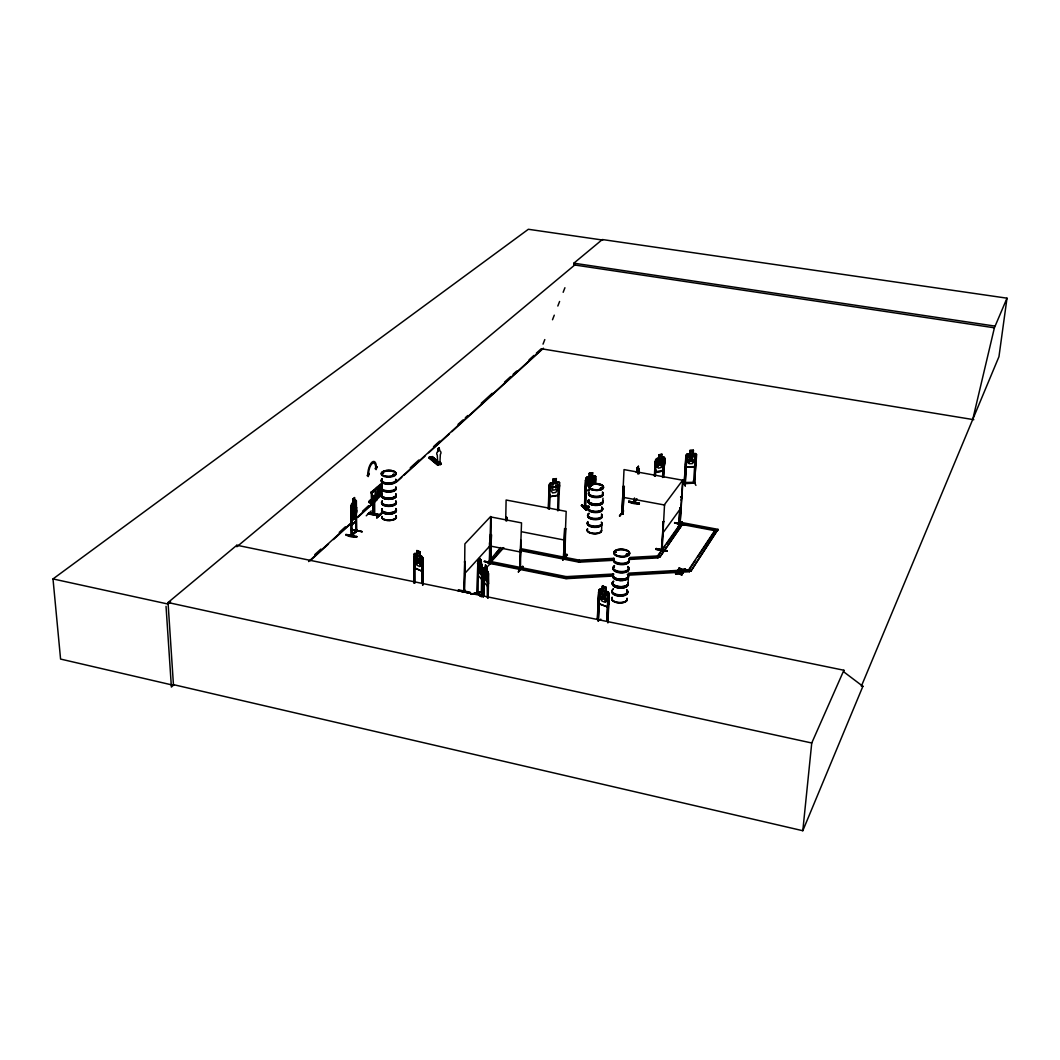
<?xml version="1.0" encoding="UTF-8"?>
<svg xmlns="http://www.w3.org/2000/svg" width="1060" height="1060" viewBox="0 0 1060 1060"><rect width="100%" height="100%" fill="white"/><g stroke="black" fill="none" stroke-linecap="round" stroke-linejoin="round"><path stroke-width="1.5" d="M439.847 462.107L439.926 464.094L438.853 464.227L438.867 462.306L439.926 462.173L440.801 463.909L438.058 464.479L436.906 462.875L437.555 465.075L428.757 457.801L432.242 456.595C435.011 457.947 429.499 459.086 429.008 457.271M430.492 458.49L433.725 457.827L430.492 458.49C430.969 460.305 436.495 459.166 433.725 457.827M432.162 459.881L435.395 459.205L432.162 459.881C432.652 461.709 438.177 460.557 435.395 459.205M431.606 457.072L432.242 456.595M436.906 462.875L436.906 464.015L440.152 463.339L439.9 462.253M437.157 462.822L437.157 463.737L439.9 463.167L440.337 454.395A2.425 1.974 -49.9 0 0 439.9 451.03L439.118 447.744M437.807 451.52L437.74 449.082L437.807 451.52A2.425 1.974 -49.9 0 0 437.276 455.031L437.767 463.472L439.86 462.955M438.933 464.293C439.277 460.861 439.516 463.631 438.959 461.988M440.152 462.2L441.053 462.942L440.629 464.452M464.757 561.469L463.935 591.52M464.293 591.029L464.942 590.089M489.495 562.476L490.687 516.472L464.889 543.873L464.373 591.626L465.154 561.548L464.307 561.959M469.686 593.043L469.964 592.156L458.397 589.824L458.132 590.725L469.686 593.07L458.132 590.712M471.356 594.355L482.989 591.493L472.813 594.064M477.371 593.189L477.848 593.759L477.808 563.695L476.947 593.401L477.927 593.666M481.704 572.718L480.869 574.745L479.411 573.049L478.656 569.22L479.557 558.196L481.081 560.051L481.796 565.868L481.28 596.687M479.557 562.052L479.61 558.381M480.895 563.761L481.134 559.985M481.677 596.608L482.075 568.584M482.326 576.587L482.154 564.9L482.141 595.468M482.962 597.005L483.757 570.518L483.824 595.786M483.373 596.926L483.731 568.2L484.447 567.524L485.348 568.716M483.426 595.866L484.447 567.524M486.951 566.914L485.4 565.02L484.606 576.07L485.361 579.926L486.845 581.649L487.693 579.635M487.322 597.535L487.136 566.822L487.07 570.532L488.66 573.685L488.17 597.972M500.611 547.53L487.574 562.953L565.457 578.561L566.292 577.528L566.318 576.627L490.661 561.495M488.064 566.08L492.37 560.753M487.772 598.052L488.077 575.474M488.501 583.583L488.011 571.896M489.468 542.733L489.693 563.43L489.654 562.383L484.182 561.204L489.031 562.171M489.481 563.523L490.409 534.187M490.979 534.571L490.753 563.708L491.337 534.836M491.495 534.664L490.316 563.615M505.7 520.685L506.11 500.015L566.186 511.397L564.41 557.56L564.463 556.5L563.483 556.301L564.649 556.261M505.858 520.5L505.925 517.28L506.918 517.466L506.865 520.685M506.707 520.857L506.918 517.466M518.327 572.161L522.832 566.808M519.943 569.538L520.751 540.401L520.486 569.604M520.168 569.273L520.672 568.346M548.338 508.999L549.027 486.328L549.968 486.169L549.438 508.999M548.55 507.541L549.305 484.393L550.432 482.989L558.487 481.69L559.667 482.684L559.243 491.813L558.09 495.404L549.981 496.716L549.133 493.483M549.08 493.576L549.411 484.42L550.432 482.989M549.279 508.826L549.716 494.265M556.155 482.194L556.328 478.603L552.883 479.173L552.949 482.737L551.187 484.168L550.988 490.528L552.618 492.953L555.824 492.41L557.626 489.389L557.825 483.042L556.155 482.194L556.208 478.736M557.626 510.748L558.302 484.725M558.554 510.589L559.415 484.725L558.474 484.884M566.822 554.314L567.418 555.029L562.714 560.024L566.822 554.314L562.794 559.468M563.523 557.375L564.688 528.596L565.709 528.781L564.834 557.375L563.456 556.566M564.516 557.533L563.549 557.335L564.688 528.596M573.857 263.185L573.804 264.854L994.399 327.805L1007 298.178L602.345 239.534L573.857 263.185L994.638 326.043M565.457 578.561L566.318 576.627L613.727 573.99M612.495 576.07L566.689 578.654L566.318 576.64M520.248 550.577L578.548 562.078L579.383 560.183L613.594 558.328M613.992 560.289L579.754 562.158L579.383 560.183L521.122 548.709M579.754 562.158L579.383 560.183M581.887 504.918L581.37 505.527L586.246 510.085L581.37 505.501M588.605 506.19L584.312 506.64L584.431 507.819L585.451 480.326L586.379 480.167L585.411 507.7L585.425 506.693M584.669 507.806L585.756 478.418L586.882 477.026L589.241 476.682L589.32 473.25L592.752 472.733L592.5 476.245L594.13 477.093L593.878 483.4M585.57 487.494L585.809 478.458M585.398 507.462L586.061 488.196M586.22 510.112L586.789 509.502L581.94 504.865M589.32 473.25L589.347 476.775L587.611 478.192L587.359 484.5L588.936 486.911M594.554 483.744L594.581 478.775M595.309 483.426L595.68 478.775L594.753 478.934M595.508 484.301L595.879 476.695L594.74 475.701L592.62 476.112M597.283 619.225L598.728 592.169L599.682 592.514L598.423 620.988M597.548 619.053L598.794 589.784L600.119 589.068L602.358 589.969L602.61 586.18L605.79 587.412M608.718 603.683L607.459 606.982L599.47 603.816L598.343 599.774L598.9 589.89M601.828 524.647L601.563 530.782A7.261 3.26 2.4 0 1 592.845 533.458A7.261 3.26 2.4 0 1 587.505 528.993M602.994 498.16L602.835 501.393A7.393 3.22 2.4 0 1 594.978 504.958A7.393 3.22 2.4 0 1 588.578 500.452M598.171 621.16L599.682 592.514M600.834 619.146L598.33 620.829M602.491 586.008L602.252 589.797L602.491 586.008L605.989 587.28L605.737 591.069L607.393 592.99L607.075 599.947L605.194 602.279L601.934 601.086L600.331 597.469L600.636 590.526L602.438 589.917M605.989 587.28L605.618 591.162L608.069 592.05L609.063 593.693L607.698 621.518M606.744 621.16L607.923 595.799L609.142 595.972L607.923 595.799M607.075 619.398L608.029 598.794M607.883 622.922L609.261 593.64L608.202 591.891L600.079 588.923M373.902 496.159L373.292 514.524L373.173 497.206L373.942 495.404L373.676 497.14L374.683 496.703M620.02 516.074L623.598 510.88L619.424 515.955L623.042 511.278M624.313 486.46L622.856 514.073L624.313 486.46L623.333 486.288L621.756 513.835M622.79 514.047L623.121 512.908L622.18 512.669M628.739 501.221C627.652 502.917 639.564 505.13 639.379 503.208L628.712 501.261L639.379 503.222M628.408 576.958L628.05 583.504A7.937 3.776 2.8 0 1 618.682 587.518A7.937 3.776 2.8 0 1 613.647 581.516M634.277 501.261L633.84 502.745L636.954 498.77M634.039 499.512C632.568 504.361 635.563 502.533 634.728 499.167M634.49 497.975L634.211 502.811L634.688 501.446M637.033 471.011C636.676 464.253 638.411 470.229 636.212 472.018M638.001 473.952L638.16 470.825L637.087 472.164M638.57 473.237L638.438 466.188L637.206 467.659M638.968 473.846L639.008 468.639L638.107 469.686M654.378 475.966L655.173 461.815L656.021 461.643L655.424 475.94M654.577 476.112L655.544 459.934L656.657 458.596L663.825 457.231M658.896 454.793L658.87 458.251L657.253 459.669L656.908 465.843L658.3 468.162L661.188 467.566L662.884 464.598L663.242 458.437L661.758 457.655L661.996 454.157L658.896 454.793C660.632 459.258 656.643 457.284 655.703 460C655.703 466.943 651.98 476.377 663.123 470.401C663.918 466.533 666.978 460.014 663.798 457.059L661.864 457.522M655.212 468.811L655.703 460M655.226 475.794L655.583 469.5M655.954 549.08L667.243 551.226L655.782 549.265M715.208 529.854L688.603 569.909L688.549 570.81L690.815 571.247L718.004 529.351L681.275 522.447L657.571 555.943L658.021 557.891L628.673 559.495M662.54 477.344L663.189 466.36M658.021 557.891L657.571 555.943L629.878 557.454M662.738 477.49L663.547 460.08M663.388 477.159L664.607 460.04L663.759 460.225M663.587 477.305L664.713 458.066M659.731 557.255L682.826 523.786L659.731 557.255L654.258 557.004M661.851 549.173L661.798 550.193L663.428 521.387L661.4 550.114L661.784 549.557M679.447 524.541L674.597 522.593L679.765 523.773M678.453 526.529L678.97 527.191L681.699 521.785L678.426 526.515L681.752 521.838M675.578 573.963L675.896 572.957L678.745 572.758L675.578 573.963L679.208 573.712L681.673 575.196L681.978 574.202L679.95 573.632M679.791 524.779L678.731 524.567L679.897 507.939M680.003 507.78L678.917 524.66L680.056 524.62L683.024 479.729L664.54 504.533L662.142 549.689M680.573 507.978L679.765 524.197M681.076 500.161L681.951 496.676L680.586 496.994M683.183 572.413L682.852 573.433L683.183 572.413L679.5 572.678L677.062 571.221L676.757 572.215L678.705 573.354M679.685 524.793L680.361 523.256M679.95 524.687L682.653 480.22L624.022 469.593L621.942 513.928L623.081 513.901M680.573 524.223L680.692 523.375M678.188 569.551L677.87 570.572L678.188 569.551L680.997 569.949L679.049 568.822L679.354 567.829L681.779 569.273L685.449 569.021L685.131 570.028L682.242 570.227L685.449 569.021M681.222 523.309L681.275 522.447M682.242 522.461L681.673 521.785M686.761 456.847L685.21 483.599L686.761 456.847L685.793 456.886L684.203 483.651L686.072 455.045L687.264 453.826L689.689 453.773L689.874 450.421L693.386 450.275L693.081 453.733L694.764 454.753L694.353 460.888L692.432 463.591L689.159 463.737L687.569 461.179L687.966 455.045L689.795 453.879L689.981 450.526L693.293 450.447M679.049 568.822L679.354 567.829M679.208 573.712L675.604 573.38M679.5 572.678L677.035 571.817M682.256 481.174L685.277 485.864L682.799 480.67M681.779 569.273L679.314 568.425M681.673 575.196L681.978 574.202M680.295 523.282L680.281 524.329L685.595 524.607M693.386 450.275L693.2 453.627L695.466 453.521L696.632 454.634L694.499 483.161L696.261 456.436L695.294 456.476L693.518 483.175L693.518 482.035L694.538 481.969M693.386 480.723L695.93 485.374M628.858 575.156L689.384 571.751L688.907 569.776L628.434 573.155M689.384 571.751L688.907 569.776M690.815 571.247L718.004 529.351M173.442 684.628L802.804 830.722L811.748 742.994L843.892 670.251L236.844 545.237L168.036 602.53L173.482 685.29L60.579 659.068L53 578.932L528.357 229.278L602.729 240.064M843.892 670.251L843.72 671.828L862.88 686.31L861.435 686.005L998.957 356.677L1007 298.178M393.909 475.277L394.121 474.416M393.127 474.456C390.915 476.033 397.05 475.423 393.79 474.35M392.968 475.039L393.79 474.708M393.366 475.277L392.942 474.509M373.451 514.617L372.948 496.994L373.955 496.57M374.697 514.405L374.418 497.007M383.269 473.025L382.554 473.104L383.508 472.601M374.683 496.994L372.948 497.286L373.517 496.769M382.806 472.866L382.978 472.906M353.828 506.521L353.894 506.044M371.729 492.794L372.232 491.575L371.292 491.999L371.278 492.979L372.338 491.813L371.835 499.684M372.404 500.903L371.888 501.711M351.509 512.311L352.039 510.549L352.158 524.647L356.12 520.818L356.637 507.554L355.908 506.852L356.518 507.541M352.158 524.647L356.24 520.831L356.399 500.731M437.807 449.149L439.184 447.797M438.774 462.438L439.33 462.292M353.749 506.176L353.947 506.494M584.272 507.66L588.578 506.905M477.967 592.712L476.934 592.222L477.49 593.202M356.399 537.274L356.677 536.453L345.931 534.372C344.752 535.724 356.862 538.705 356.69 536.439M368.231 513.941L378.764 515.942M378.976 515.279L368.483 513.212L379.599 514.683L369.079 513.186M378.976 515.716L368.443 513.702M667.257 550.723L655.981 548.51L667.217 551.173L655.769 549.358M639.154 503.99L628.659 501.777L639.352 503.765M482.446 576.574L481.836 579.754L482.38 576.667M488.315 583.53L487.825 586.697L488.448 583.504M637.537 473.317L638.438 470.256L637.802 473.555M661.652 549.65L662.301 548.656M372.418 501.817L371.981 500.797M352.635 510.615L353.338 507.409L352.158 504.375L352.688 503.937L353.669 506.309L355.087 501.764L354.053 506.786M972.722 419.508L994.399 327.805M471.091 594.011L482.949 591.917L471.091 594.037M491.098 562.462L490.369 562.529M373.57 496.212L374.233 495.457M421.84 571.022L422.741 567.895M414.91 568.094L413.97 563.986L414.91 568.094L421.92 571.181L422.927 558.103L421.88 556.42L414.937 553.532M382.223 491.867L381.547 493.562L371.875 502.466L371.848 500.916L371.875 502.466M664.209 466.864L662.99 470.269L655.888 471.753M559.362 491.813L558.077 495.391M607.38 606.823L608.678 603.564M543.025 344.156L544.8 339.584M552.499 319.762L554.274 315.178M557.825 306.035L559.6 301.464M563.151 292.308L564.927 287.737M490.025 562.025L489.084 562.264L489.641 563.43M802.804 830.722L862.919 686.231L861.435 686.019M373.041 497.272L373.955 497.418L374.246 514.816L374.471 496.954M581.847 505.355L586.776 510.059M628.09 554.181L627.467 554.87M685.529 463.909L686.403 467.115L694.631 466.758L696.049 463.445M694.631 466.758L696.022 463.392M626.844 554.698L627.6 554.022M352.887 499.141C353.232 503.805 350.502 508.734 353.139 513.186L354.769 511.715L355.59 508.137L355.471 501.605L354.583 501.208L354.57 497.524L352.768 499.127M615.701 552.247L615.171 552.313M615.317 551.664L616.204 552.26L615.29 552.499M615.211 551.77L615.131 552.459M434.587 460.027L433.46 459.629L434.759 460.159M469.898 592.765L458.357 590.38M601.391 487.772L601.828 488.686L600.384 488.276M601.934 487.905C599.549 488.223 600.927 487.242 602.464 488.302M590.288 486.089L591.056 486.249M589.837 486.301L590.5 485.97M590.897 486.249L590.513 486.089M463.962 590.341L464.307 589.956M356.279 530.609L356.836 530.119L355.855 531.563L355.67 517.373M355.908 531.51L356.862 531.139L352.768 534.412M352.092 534.545L351.085 534.863L356.213 530.901M351.721 534.346L351.522 535.989L352.079 535.512M375.452 496.305L375.373 489.879L377.002 487.335L375.425 489.919L375.598 496.332M688.549 570.81L695.638 560.117M697.414 557.441L715.142 530.729M683.978 483.453L694.618 482.962M682.574 524.303L685.727 524.938L682.428 524.435M678.731 524.567L679.95 524.607M680.281 523.322L674.558 523.163M658.445 555.519L664.911 546.404M666.767 543.793L680.639 524.236M663.825 521.454L663.109 521.825M662.844 533.021L681.262 507.541M393.326 474.946L394.452 474.694M622.989 513.345L621.796 512.841M636.411 500.002L634.344 502.731M636.079 499.233L634.635 501.618M578.548 562.078L579.343 561.071M623.333 486.288L624.181 486.619M562.714 560.024L566.901 554.831M432.467 457.046L431.433 457.257M438.442 464.757L437.807 464.876M432.613 458.304L440.668 464.412L431.606 456.953M440.244 464.532L433.315 458.172M585.928 478.484L586.988 477.172L594.792 475.755M636.331 472.031L638.995 468.772M637.325 467.672L638.398 466.347M565.709 528.781L564.543 528.768M479.372 561.893L478.484 560.713L477.782 561.389L477.503 593.892L476.96 592.341M520.751 540.401L521.268 540.494M489.76 562.502L502.758 547.954M490.833 562.184L503.831 547.622M496.252 553.254L499.512 549.623M505.925 517.28L506.773 517.638M464.598 573.685L490.224 545.542M686.204 455.137L687.304 453.932L695.413 453.64L696.513 454.687M438.125 448.3L438.906 447.824M382.342 513.199L376.764 517.863L381.905 513.093M361.964 531.537L351.337 529.854M376.764 517.28L381.865 512.616L376.764 517.863M351.734 535.366L351.112 535.883L351.151 507.051L352.106 535.565M356.796 530.066L356.809 531.219L351.575 535.936L351.099 505.395M351.947 510.628L356.014 506.879M355.842 530.835L351.496 534.956M354.742 504.375L353.02 505.938M353.205 506.031L354.795 504.56M375.452 496.186L377.002 495.086L377.029 496.676C374.975 499.658 374.909 495.391 377.002 495.086M376.711 495.033L376.737 496.623L375.478 497.776L377.135 497.577M366.243 515.796L371.265 510.96M173.906 684.733L171.389 687.039L166.036 606.346M314.754 554.645L320.875 549.08M339.24 532.385L345.361 526.82M362.507 511.238L368.628 505.673M410.246 467.831L418.819 460.04M433.514 446.684L439.635 441.119M458 424.424L462.902 419.972M465.34 417.746L467.791 415.52M481.267 403.277L492.277 393.26M504.52 382.13L510.642 376.565M513.093 374.339L516.763 371M529.006 359.87L533.909 355.418M536.36 353.192L541.249 348.74L973.809 419.68M308.606 561.562L351.417 522.593M355.087 519.254L381.984 494.755M395.446 482.512L542.203 348.886M310.209 560.727L328.52 544.032M333.41 539.58L351.734 522.898M357.829 517.333L377.373 499.525M396.917 481.73L401.806 477.278M404.244 475.052L425.007 456.131M428.664 452.792L449.427 433.884M451.865 431.658L543.462 348.21M381.626 491.8L378.552 494.583L377.214 494.079L377.175 490.886L378.473 487.984L381.547 485.228L382.117 486.434L382.143 483.956M372.669 500.28L375.041 498.134M380.142 493.907L371.967 501.552M375.055 499.061L371.464 502.255M377.413 496.915L380.142 494.834M626.619 553.89L626.751 554.725M351.324 514.842C350.317 521.997 358.492 513 356.451 510.085M380.023 484.791L371.252 492.145L371.464 499.618M371.358 491.946L371.835 492.516L381.428 483.373L382.09 484.049M371.384 493.112L374.935 489.813M371.795 493.165L380.036 485.626L379.666 484.606M351.522 507.13L350.675 507.488M355.418 503.248L356.266 502.891L355.921 511.172M354.265 499.71L353.205 500.651L354.239 498.544M433.46 459.801L435.024 459.841L433.447 459.974M170.633 602L168.129 604.081L53 578.932M574.732 265L236.91 546.721L236.844 545.237M601.656 488.156L602.451 488.17M694.565 483.148L684.31 483.625M414.036 554.274L415.03 553.492M693.478 482.326L684.044 482.499L685.104 482.631M598.343 599.774L599.377 603.908M438.018 465.009L441.304 464.28L432.228 456.82L429.008 457.496L438.058 464.982M428.982 457.628L437.992 464.995M373.663 496.027L373.676 497.14M421.92 571.181L414.977 568.014M421.761 560.183L422.887 560.395L421.761 560.183L421.787 583.172M417.031 554.353L415.533 554.923L415.546 561.747L417.057 565.311L419.839 566.53L421.337 564.264L421.324 557.441C417.441 554.247 422.913 555.824 422.728 558.156M414.036 582.708L413.943 554.181L414.99 553.346L416.925 554.194L416.818 550.564L419.919 551.823L419.826 555.572M413.731 582.867L413.957 556.513L414.778 556.871L414.844 583.079M413.652 556.659L414.778 556.871M602.067 488.62L601.484 488.448M383.601 473.038L382.872 473.25M626.857 554.446L627.904 554.459M627.706 554.751L628.514 554.433L627.904 553.929M627.652 554.844C630.329 554.937 623.572 555.175 627.189 553.784M656.233 461.789L655.173 461.815M429.896 458L433.129 457.337M431.38 459.218L434.613 458.556M433.063 460.61L436.296 459.947M659.055 454.939L661.957 454.342M375.465 497.908L377.281 497.604M484.075 582.351L483.718 578.058L484.075 582.351L487.944 586.67M484.195 571.022L483.347 570.585M478.245 564.185L477.411 563.774M480.949 563.695L482.154 564.9L478.484 560.713M588.777 506.349L584.471 506.587L585.438 506.468M584.537 507.806L588.75 507.064M550.14 486.328L549.027 486.328M550.074 496.597L557.944 495.245M589.545 490.038L586.392 490.528L585.451 487.52M589.519 490.157L586.365 490.7L585.398 487.481M559.561 485.93L549.265 487.666L559.548 485.917M586.551 480.326L585.451 480.326M556.381 478.643L552.883 479.173M589.479 473.383L592.633 472.866M627.149 553.982L627.295 554.486M601.192 487.772L600.304 488.395M393.604 474.35L394.161 474.549M394.029 475.291L393.22 475.277M680.679 573.182L683.144 573.01M677.91 569.975L681.527 569.71M682.958 569.79L685.409 569.604M679.99 573.036L682.892 572.837M572.824 577.17L576.097 576.984M592.434 576.07L595.707 575.885M610.414 575.063L613.687 574.878M630.024 573.963L633.297 573.778M648.005 572.943L652.907 572.678M667.615 571.843L670.874 571.658M685.581 570.837L688.854 570.651M566.716 577.753L612.534 575.183M627.268 574.361L689.451 570.863M595.64 560.197L598.887 560.011M634.715 558.063L637.974 557.891M579.793 561.27L614.045 559.415A7.87 3.657 2.8 0 0 620.842 564.649A7.87 3.657 2.8 0 0 629.044 560.594M628.712 558.607L658.075 557.017M694.565 482.22L693.717 482.26M682.203 481.24L685.277 485.864M686.84 457.006L685.793 456.886M686.469 466.957L694.525 466.599M374.18 514.762L374.114 497.219M627.162 553.744L627.957 553.969M627.069 553.943L628.236 554.168M627.547 554.91L626.473 554.698M601.378 487.944L601.537 488.567M601.298 488.17L600.715 487.984M639.233 469.302L638.889 468.613M680.706 496.835L681.699 497.021M622.67 497.246L664.726 505.05M682.441 524.038L685.595 524.634M674.597 523.03L679.314 523.892M689.199 524.806L692.392 525.402M695.585 526.012L698.779 526.608M713.155 529.311L717.938 530.212M680.626 523.362L717.381 530.278L717.328 531.139L682.163 524.528M353.205 509.476L352.317 511.476L353.338 519.996L354.928 518.512L355.736 514.935L355.617 508.416L354.742 508.045M380.116 494.993L380.036 484.685M657.571 555.943L659.784 556.367M521.666 531.762L565.179 540.216M352.702 499.061L352.834 502.639M688.603 569.909L690.881 570.346M351.151 505.421L351.695 503.672L355.656 500.015L356.345 500.824M382.395 513.279L381.799 512.59M369.37 512.908L372.365 513.517M375.333 514.06L379.851 514.961M369.118 512.629L379.626 515.107M540.507 553.426L543.754 554.062M556.699 556.606L564.781 558.209M520.261 549.689L578.588 561.191M490.634 546.099L520.844 552.075M484.221 561.654L489.601 562.86M489.985 562.939L495.484 563.867M362.255 531.855L351.284 529.404L361.99 531.55M487.587 562.065L565.497 577.66M356.663 536.917L345.904 534.876L356.703 537.023M168.036 602.53L811.748 742.994M394.015 474.575L394.81 474.946M602.411 586.061L605.909 587.333M598.463 592.328L599.43 592.686M599.298 603.962L607.539 606.929M419.919 551.823L416.911 550.524L416.925 554.407M520.566 568.332L519.85 569.485L521.533 522.885L491.111 517.015L490.992 563.456M679.089 568.226L681.037 569.366M682.282 569.631L684.256 570.797M676.797 571.618L678.745 572.758M679.248 573.115L681.712 574.6M663.798 457.059L664.779 458.119M432.825 458.119L440.443 464.333M429.631 457.363L438.442 464.638M558.381 481.757L559.548 482.75M594.687 475.821L595.813 476.815M485.533 564.993L487.07 566.888M479.425 558.222L480.949 560.077M484.314 567.537L488.143 571.87M478.192 575.394L481.969 579.727M477.914 593.043L480.697 596.329M477.503 593.123L480.286 596.409M593.348 484.619L591.334 481.333C595.932 475.887 592.09 475.675 590.632 480.67C589.519 475.821 585.743 478.325 589.943 481.545C584.987 487.322 589.241 487.361 590.632 482.167L592.288 485.029M696.261 456.436L695.294 456.476M566.292 577.541L566.689 578.654M685.621 463.843L686.496 467.009M655.146 468.772L655.875 471.925M351.39 514.762L351.933 517.823M351.748 521.626L352.317 524.514M351.628 521.6L352.278 524.673M356.226 500.797L356.399 510.734M356.518 517.015L356.756 531.206M355.895 502.824L356.027 510.668M356.147 516.949L356.292 531.63L356.041 517.452M354.848 504.401L354.861 508.071M354.398 497.67L354.464 501.181M375.743 496.239L375.77 497.842M373.756 498.385L373.809 506.322M372.1 492.86L372.192 499.366M414.473 557.017L414.54 583.225M422.927 558.103L422.913 585.027M422.582 560.541L422.609 585.173M422.065 560.038L422.092 583.013M419.72 551.942L419.733 555.612M601.815 507.091A7.274 3.18 2.4 0 1 595.654 511.45A7.274 3.18 2.4 0 1 588.419 506.958M601.828 507.25A7.301 3.193 2.4 0 1 599.51 511.172A7.301 3.193 2.4 0 1 590.155 510.536A7.301 3.193 2.4 0 1 589.254 506.402M602.544 492.834A7.407 3.193 2.4 0 1 596.263 497.206A7.407 3.193 2.4 0 1 588.896 492.688M588.724 499.618A7.287 3.167 2.4 0 0 595.018 504.057A7.301 3.167 2.4 0 0 602.742 500.558A7.287 3.167 2.4 0 1 595.018 504.057A7.301 3.167 2.4 0 1 588.711 499.618M602.424 493.298A7.314 3.153 2.4 0 1 596.25 497.617A7.314 3.153 2.4 0 1 588.962 493.165M602.822 501.009A7.393 3.22 2.4 0 1 594.991 504.56A7.393 3.22 2.4 0 1 588.591 500.055M602.557 492.436A7.407 3.193 2.4 0 1 596.29 496.809A7.407 3.193 2.4 0 1 588.909 492.291M602.491 491.999A7.314 3.153 2.4 0 1 596.303 496.305A7.314 3.153 2.4 0 1 589.015 491.853M601.722 523.799A7.261 3.233 2.4 0 1 594.037 527.376A7.261 3.233 2.4 0 1 587.77 522.858M601.841 523.349A7.354 3.286 2.4 0 1 594.05 526.979A7.354 3.286 2.4 0 1 587.691 522.394M601.457 530.199A7.261 3.26 2.4 0 1 593.772 533.816A7.261 3.26 2.4 0 1 587.492 529.258M601.762 508.23A7.274 3.193 2.4 0 1 599.457 512.139A7.274 3.193 2.4 0 1 590.129 511.503A7.274 3.193 2.4 0 1 589.241 507.382M601.537 530.609A7.221 3.246 2.4 0 1 592.858 533.26A7.221 3.246 2.4 0 1 587.558 528.821M601.802 507.819A7.301 3.206 2.4 0 1 599.483 511.728A7.301 3.206 2.4 0 1 590.129 511.106A7.301 3.206 2.4 0 1 589.241 506.971M601.577 514.855A7.367 3.26 2.4 0 1 599.231 518.843A7.367 3.26 2.4 0 1 589.784 518.207A7.367 3.26 2.4 0 1 588.883 513.994M601.775 522.514A7.261 3.233 2.4 0 1 594.09 526.091A7.261 3.233 2.4 0 1 587.823 521.573M601.471 515.319A7.274 3.22 2.4 0 1 596.25 519.705A7.274 3.22 2.4 0 1 587.677 515.995M601.258 522.13A7.354 3.286 2.4 0 1 595.031 526.621A7.354 3.286 2.4 0 1 587.704 521.997M601.59 514.458A7.367 3.26 2.4 0 1 599.245 518.446A7.367 3.26 2.4 0 1 589.797 517.81A7.367 3.26 2.4 0 1 588.896 513.596M601.524 514.02A7.274 3.22 2.4 0 1 599.205 517.956A7.274 3.22 2.4 0 1 589.89 517.333A7.274 3.22 2.4 0 1 588.989 513.186M395.711 487.852A7.327 3.127 -0.7 0 1 388.45 492.118A7.327 3.127 -0.7 0 1 382.209 487.706M395.804 487.388A7.433 3.167 -0.7 0 1 388.437 491.708A7.433 3.167 -0.7 0 1 382.103 487.242M395.777 494.318A7.327 3.153 -0.8 0 1 388.517 498.611A7.327 3.153 -0.8 0 1 382.262 494.185M395.777 494.053A7.327 3.153 -0.8 0 1 388.517 498.346A7.327 3.153 -0.8 0 1 382.262 493.907M395.751 479.637A7.446 3.14 -0.7 0 1 388.371 483.93A7.446 3.14 -0.7 0 1 382.024 479.491M396.109 487.348A7.327 3.127 -0.7 0 1 387.483 490.78A7.327 3.127 -0.7 0 1 382.196 486.408M396.069 480.895A7.34 3.1 -0.7 0 1 387.43 484.301A7.34 3.1 -0.7 0 1 382.117 479.955M395.804 486.99A7.433 3.167 -0.7 0 1 388.437 491.31A7.433 3.167 -0.7 0 1 382.103 486.845M395.738 479.239A7.446 3.14 -0.7 0 1 388.371 483.519A7.446 3.14 -0.7 0 1 382.024 479.093M396.056 479.597A7.354 3.1 -0.7 0 1 387.417 482.989A7.354 3.1 -0.7 0 1 382.103 478.656M395.976 509.317A7.393 3.233 -0.9 0 1 388.649 513.729A7.393 3.233 -0.9 0 1 382.342 509.184M381.918 516.829A7.274 3.206 -0.9 0 0 389.669 520.513A7.287 3.206 -0.9 0 0 395.936 516.167A7.274 3.206 -0.9 0 1 389.669 520.513A7.287 3.206 -0.9 0 1 381.918 516.843M395.91 515.743A7.261 3.193 -0.9 0 1 389.669 520.089A7.261 3.193 -0.9 0 1 381.931 516.419M395.936 515.902A7.287 3.206 -0.9 0 1 389.669 520.274A7.287 3.206 -0.9 0 1 381.905 516.578M395.777 494.623A7.327 3.153 -0.8 0 1 388.517 498.916A7.327 3.153 -0.8 0 1 382.262 494.477M395.91 501.645A7.407 3.206 -0.8 0 1 388.583 506.031A7.407 3.206 -0.8 0 1 382.262 501.512M381.852 509.158A7.274 3.18 -0.9 0 0 389.603 512.815A7.287 3.18 -0.9 0 0 395.87 508.495A7.274 3.18 -0.9 0 1 389.603 512.815A7.287 3.18 -0.9 0 1 381.839 509.158M395.817 502.109A7.301 3.167 -0.8 0 1 388.583 506.428A7.301 3.167 -0.8 0 1 382.355 501.976M395.963 508.919A7.393 3.233 -0.9 0 1 388.649 513.332A7.393 3.233 -0.9 0 1 382.342 508.787M395.91 501.248A7.407 3.206 -0.8 0 1 388.569 505.633A7.407 3.206 -0.8 0 1 382.262 501.115M395.817 500.824A7.314 3.167 -0.8 0 1 388.569 505.143A7.314 3.167 -0.8 0 1 382.342 500.691M370.072 501.022A1.458 1.179 45.9 0 1 371.331 499.618A1.458 1.179 45.9 0 1 372.643 501.512A1.458 1.179 45.9 0 1 370.708 501.936M627.957 567.868A7.857 3.683 2.8 0 1 622.485 572.904A7.857 3.683 2.8 0 1 613.117 568.69M613.515 567.762A7.857 3.683 2.8 0 1 614.429 566.941M628.077 567.365A7.963 3.723 2.8 0 1 622.525 572.48A7.963 3.723 2.8 0 1 613.024 568.2M613.435 567.259A7.963 3.723 2.8 0 1 614.363 566.424M613.183 574.613A7.857 3.71 2.8 0 0 620.1 579.78A7.857 3.71 2.8 0 0 628.288 575.646A7.804 3.683 2.8 0 1 620.1 579.754A7.804 3.683 2.8 0 1 613.223 574.613M613.236 574.149A7.817 3.697 2.8 0 0 620.126 579.29A7.817 3.697 2.8 0 0 628.288 575.183A7.804 3.683 2.8 0 1 620.126 579.277A7.804 3.683 2.8 0 1 613.25 574.136M628.302 575.355A7.857 3.71 2.8 0 1 620.113 579.489A7.857 3.71 2.8 0 1 613.197 574.321M629.176 560.104A7.976 3.697 2.8 0 1 620.855 564.225A7.976 3.697 2.8 0 1 613.833 559.057M628.024 566.49A7.857 3.67 2.8 0 1 625.665 571.009A7.857 3.67 2.8 0 1 615.582 570.307A7.857 3.67 2.8 0 1 614.495 565.563M628.103 566.941A7.963 3.723 2.8 0 1 625.705 571.525A7.963 3.723 2.8 0 1 615.489 570.823A7.963 3.723 2.8 0 1 614.376 566M629.203 559.68A7.976 3.697 2.8 0 1 620.882 563.801A7.976 3.697 2.8 0 1 613.846 558.633M629.123 559.203A7.87 3.644 2.8 0 1 620.908 563.271A7.87 3.644 2.8 0 1 613.978 558.169M626.778 591.056A7.804 3.75 2.8 0 1 621.319 596.197A7.804 3.75 2.8 0 1 612.017 591.917M626.897 590.566A7.91 3.803 2.8 0 1 620.338 595.813A7.91 3.803 2.8 0 1 612.335 590.473M627.109 598.767A7.804 3.776 2.8 0 1 618.96 602.994A7.804 3.776 2.8 0 1 612.084 597.734M627.122 598.489A7.804 3.776 2.8 0 1 618.974 602.703A7.804 3.776 2.8 0 1 612.097 597.456M627.083 598.304A7.764 3.75 2.8 0 1 618.987 602.491A7.764 3.75 2.8 0 1 612.15 597.27M628.275 575.964A7.857 3.71 2.8 0 1 620.087 580.085A7.857 3.71 2.8 0 1 613.17 574.917M626.844 589.704A7.804 3.75 2.8 0 1 621.385 594.846A7.804 3.75 2.8 0 1 612.084 590.553M612.481 589.612A7.804 3.75 2.8 0 1 613.395 588.764M626.924 590.155A7.91 3.803 2.8 0 1 624.525 594.819A7.91 3.803 2.8 0 1 614.376 594.117A7.91 3.803 2.8 0 1 613.276 589.201M628.01 583A7.937 3.776 2.8 0 1 618.709 587.107A7.937 3.776 2.8 0 1 613.66 581.092M479.544 563.284L479.451 570.121L480.909 571.817L481.015 564.967L479.544 563.284M479.862 559.283L480.789 561.601L479.862 559.283M485.507 570.108L485.4 576.998L486.898 578.707L487.004 571.817L485.507 570.108M485.838 566.106L486.778 568.438L485.838 566.106M552.909 483.877L552.71 490.237L555.917 489.68L556.116 483.333L552.909 483.877M553.611 479.796L553.572 480.935L555.639 480.591L555.665 479.451L553.611 479.796M589.307 477.901L589.042 484.221L592.195 483.678L592.447 477.371L589.307 477.901M590.023 473.86L589.983 474.986L592.01 474.655L592.05 473.515L590.023 473.86M602.385 591.162L602.067 598.105L605.326 599.311L605.644 592.341L602.385 591.162M603.167 587.015L603.1 588.26L605.207 589.015L605.26 587.77L603.167 587.015M637.484 468.003L637.431 469.116L638.173 467.155L637.484 468.003M658.803 459.351L658.459 465.525L661.334 464.929C658.525 460.371 666.064 453.521 660.579 462.65C664.633 465.817 660.725 468.467 659.916 463.485L657.054 467.248L659.307 462.902C655.438 459.908 659.161 457.231 659.956 462.027L661.692 458.781L658.803 459.351M659.545 455.376L659.479 456.489L661.334 456.105L661.4 454.992L659.545 455.376M689.729 454.978L689.331 461.113L692.604 460.967C689.556 455.654 697.983 450.526 691.796 458.569C696.221 462.412 692.193 464.412 691.054 459.311C689.464 464.227 685.091 463.657 690.351 458.609C685.952 455.005 690.192 452.911 691.08 457.841L693.054 454.873L689.729 454.978M690.563 451.109L690.484 452.209L692.591 452.117L692.67 451.017L690.563 451.109M355.762 516.604L355.18 517.148L354.225 514.723L352.794 519.493L353.841 514.285L352.702 511.291L353.218 510.841L354.159 513.186L355.564 508.641L354.543 513.663L355.762 516.604M478.775 562.635L479.716 567.988L478.63 571.128L479.107 571.671L480.021 569.14L481.346 574.268L480.365 568.716L481.412 565.656L480.988 565.112L480.074 567.524L478.868 562.661M484.738 569.458L485.692 574.851L484.566 578.005L485.069 578.548L485.997 576.004L487.322 581.185L486.354 575.593L487.414 572.519L486.938 572.002L486.05 574.387L484.817 569.485M415.785 555.149L417.693 560.17C413.559 562.873 417.216 566.504 418.289 561.217L420.9 565.894L418.925 560.687C422.728 558.116 419.588 554.566 418.342 559.6L415.785 555.149M600.98 590.738L602.994 595.839C597.972 598.675 602.133 602.292 603.657 596.886C604.624 602.795 609.129 603.697 604.438 596.343C609.076 593.653 605.512 590.089 603.789 595.243L602.106 591.188L600.98 590.738M377.121 466.705L376.128 469.659L375.068 468.507L375.783 467.884A8.188 3.299 -78.9 0 0 372.087 463.591A8.188 3.299 -78.9 0 0 368.589 474.178L369.304 473.555L368.217 476.589L367.078 475.503L367.793 474.867A9.818 3.948 -78.9 0 1 371.994 462.186A9.818 3.948 -78.9 0 1 376.419 467.327L377.121 466.705M522.805 566.305L518.38 571.618L522.832 566.358M354.875 515.73L353.285 517.214L353.166 510.682L354.769 509.211L354.875 515.73M354.411 505.382L353.404 507.501L354.411 505.382M381.6 490.104L378.539 492.874L378.5 489.693L381.56 486.924L381.6 490.104M354.716 508.919L353.086 510.39L352.967 503.831L354.61 502.387L354.716 508.919M478.272 575.447L477.782 571.194L478.272 575.447M419.323 552.286L417.521 551.518L417.521 552.737L419.323 553.519L419.323 552.286M419.826 556.792L417.031 555.572L417.044 562.396L419.839 563.615L419.826 556.792M594.965 505.355A7.287 3.167 2.4 0 0 602.676 501.857A7.301 3.18 2.4 0 1 594.965 505.368A7.301 3.18 2.4 0 1 588.658 500.916A7.287 3.167 2.4 0 0 594.965 505.355M599.496 511.41A7.287 3.193 2.4 0 0 601.802 507.501A7.301 3.206 2.4 0 1 599.496 511.437A7.301 3.206 2.4 0 1 590.142 510.801A7.301 3.206 2.4 0 1 589.254 506.68A7.287 3.193 2.4 0 0 590.155 510.774A7.287 3.193 2.4 0 0 599.496 511.41M592.063 489.097A7.34 3.14 2.4 0 0 603.498 487.11A7.34 3.14 2.4 0 0 592.99 483.704A7.34 3.14 2.4 0 0 592.063 489.097M592.05 489.733A7.314 3.127 2.4 0 0 603.432 487.759A7.314 3.127 2.4 0 0 592.977 484.354A7.314 3.127 2.4 0 0 592.05 489.733A7.274 3.114 2.4 0 0 603.405 487.759A7.274 3.114 2.4 0 0 592.99 484.367A7.274 3.114 2.4 0 0 592.063 489.72M592.05 489.322A7.34 3.14 2.4 0 0 603.484 487.348A7.34 3.14 2.4 0 0 592.977 483.93A7.34 3.14 2.4 0 0 592.05 489.322M383.919 475.821A7.367 3.087 -0.7 0 0 395.936 473.886A7.367 3.087 -0.7 0 0 386.171 470.534A7.367 3.087 -0.7 0 0 383.919 475.821A7.354 3.087 -0.7 0 0 395.923 473.899A7.354 3.087 -0.7 0 0 386.171 470.547A7.354 3.087 -0.7 0 0 383.932 475.821M388.517 498.16A7.301 3.14 -0.8 0 0 395.751 493.88A7.274 3.127 -0.8 0 1 388.517 498.147A7.301 3.14 -0.8 0 1 382.289 493.748A7.274 3.127 -0.8 0 0 388.517 498.147M383.945 476.457A7.34 3.074 -0.7 0 0 395.91 474.535A7.34 3.074 -0.7 0 0 386.184 471.197A7.34 3.074 -0.7 0 0 383.945 476.457M389.616 514.1A7.274 3.18 -0.9 0 0 395.87 509.781A7.287 3.193 -0.9 0 1 389.616 514.113A7.287 3.193 -0.9 0 1 381.852 510.443A7.274 3.18 -0.9 0 0 389.616 514.1M388.517 499.313A7.301 3.14 -0.8 0 0 395.751 495.033A7.287 3.14 -0.8 0 1 388.517 499.326A7.287 3.14 -0.8 0 1 382.315 494.914A7.301 3.14 -0.8 0 0 388.517 499.313M368.933 502.069A1.458 1.179 45.9 0 0 371.159 503.089A1.458 1.179 45.9 0 0 370.536 500.784A1.458 1.179 45.9 0 0 368.933 502.069M617.41 555.612A7.897 3.631 2.8 0 0 629.627 553.267A7.897 3.631 2.8 0 0 618.218 549.358A7.897 3.631 2.8 0 0 617.41 555.612M617.397 556.288A7.87 3.617 2.8 0 0 629.56 553.956A7.87 3.617 2.8 0 0 618.205 550.047A7.87 3.617 2.8 0 0 617.397 556.288M617.397 555.864A7.897 3.631 2.8 0 0 629.614 553.519A7.897 3.631 2.8 0 0 618.205 549.597A7.897 3.631 2.8 0 0 617.397 555.864M620.06 580.509A7.817 3.697 2.8 0 0 628.222 576.388A7.804 3.683 2.8 0 1 620.073 580.496A7.817 3.697 2.8 0 1 613.17 575.355A7.804 3.683 2.8 0 0 620.073 580.496M618.682 587.942A7.804 3.723 2.8 0 0 627.984 584.868A7.817 3.723 2.8 0 1 618.682 587.942A7.817 3.723 2.8 0 1 612.799 582.854A7.804 3.723 2.8 0 0 618.682 587.942M618.749 586.564A7.804 3.71 2.8 0 0 628.05 583.504A7.831 3.723 2.8 0 1 618.749 586.577A7.831 3.723 2.8 0 1 612.865 581.49A7.804 3.71 2.8 0 0 618.749 586.564"/></g></svg>
